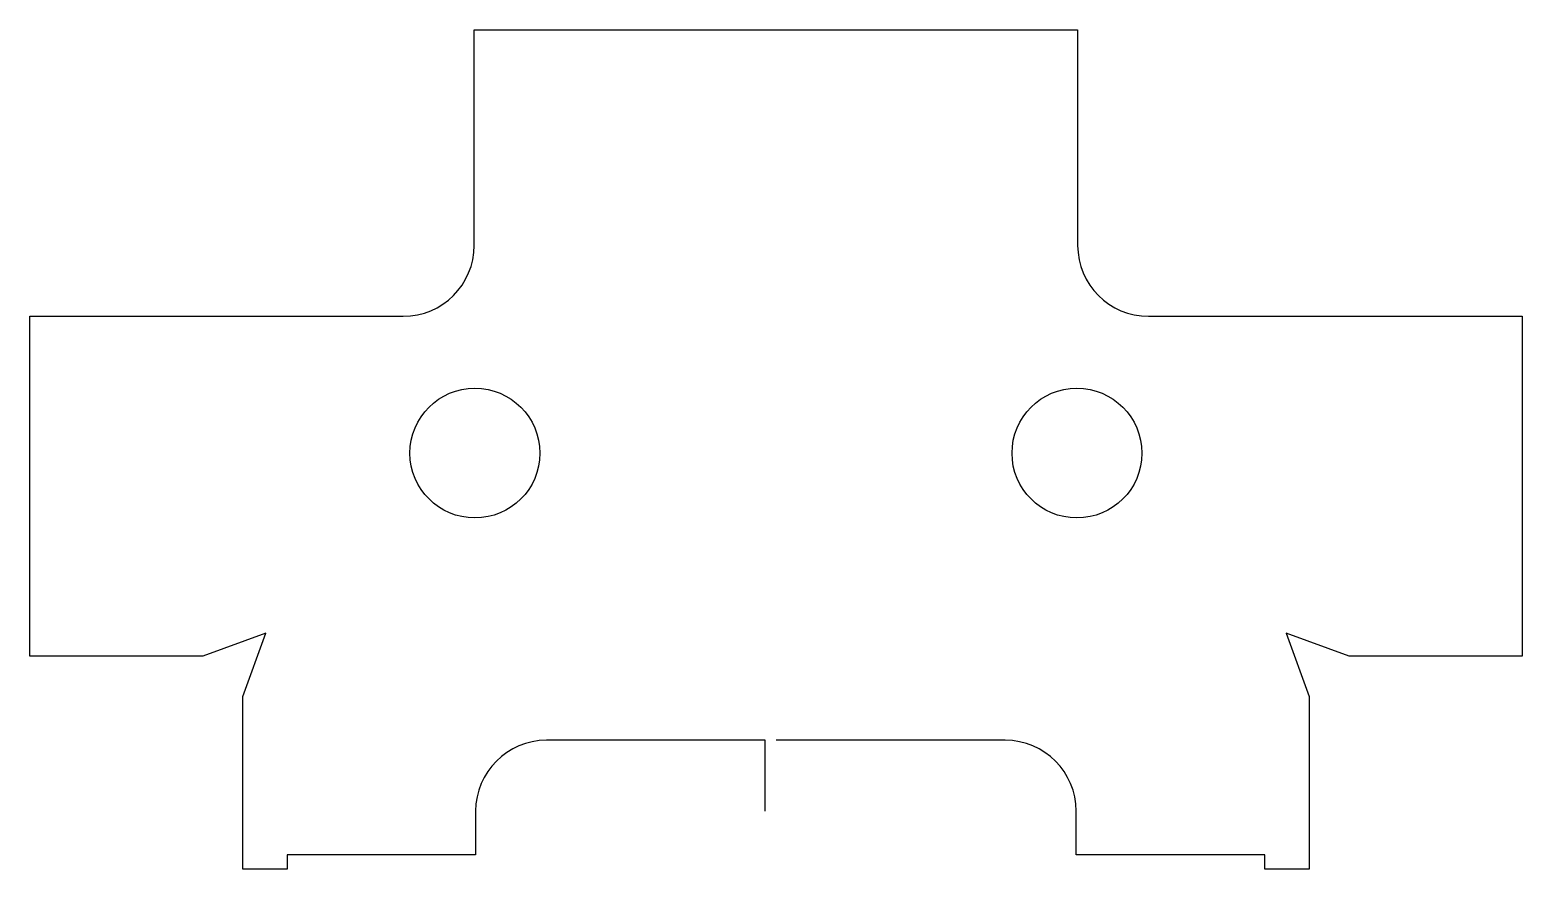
# Model space of a CAD drawing. Extents: x 15 to 119, y 10 to 69.
import ezdxf

# ---------------------------------------------------------------- set-up
doc = ezdxf.new("R2010")
doc.units = 0

msp = doc.modelspace()

# ---------------------------------------------------------------- linework, layer by layer
for p, q in [((45.95, 53.5), (45.95, 68.55)), ((45.95, 68.55), (88.05, 68.55)), ((88.05, 68.55), (88.05, 53.5)), ((14.95, 24.81), (14.95, 48.55)), ((14.95, 48.55), (41, 48.55)), ((93, 48.55), (119.06, 48.55)), ((119.06, 48.55), (119.06, 24.81)), ((31.42, 26.42), (27.01, 24.81)), ((29.81, 22.01), (31.42, 26.42)), ((107, 24.81), (102.59, 26.42)), ((102.59, 26.42), (104.2, 22.01)), ((27.01, 24.81), (14.95, 24.81)), ((119.06, 24.81), (107, 24.81)), ((29.81, 9.95), (29.81, 22.01)), ((104.2, 22.01), (104.2, 9.95)), ((66.26, 18.95), (51, 18.95)), ((66.26, 14), (66.26, 18.95)), ((83, 18.95), (67.01, 18.95)), ((46.05, 14), (46.05, 10.95)), ((87.95, 10.95), (87.95, 14)), ((46.05, 10.95), (32.91, 10.95)), ((32.91, 10.95), (32.91, 9.95)), ((101.1, 10.95), (87.95, 10.95)), ((101.1, 9.95), (101.1, 10.95)), ((32.91, 9.95), (29.81, 9.95)), ((104.2, 9.95), (101.1, 9.95))]:
    msp.add_line(p, q)
for centre in [(46, 39), (88, 39)]:
    msp.add_circle(centre, 4.53)
for centre, start, end in [((41, 53.5), 270, 0), ((93, 53.5), 180, 270), ((51, 14), 90, 180), ((83, 14), 0, 90)]:
    msp.add_arc(centre, 4.95, start, end)

doc.saveas('drawing.dxf')
